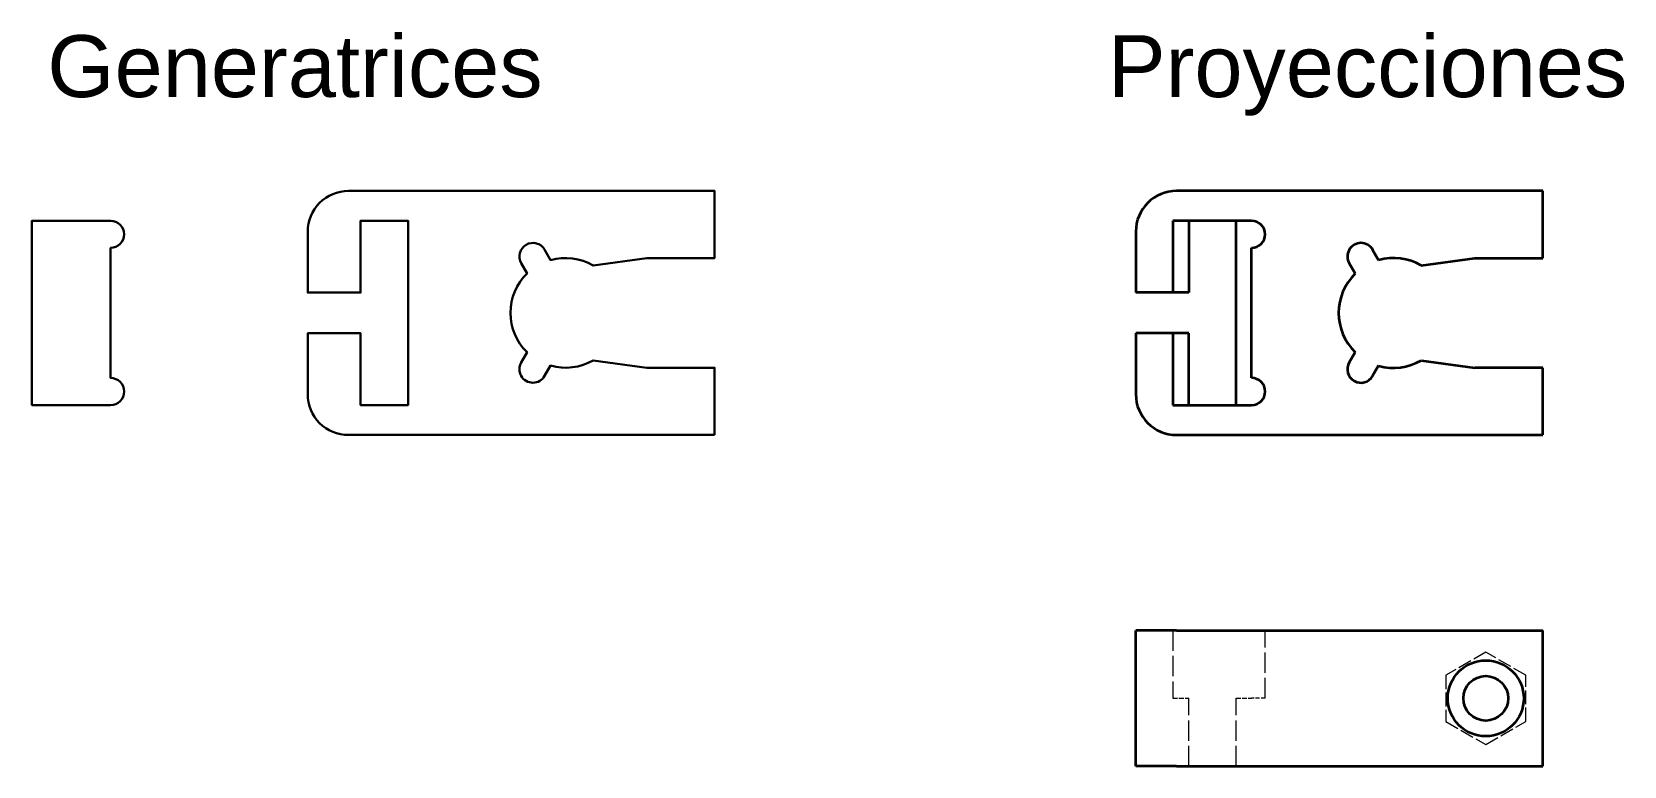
# Model space of a CAD drawing. Extents: x 794 to 912, y 670 to 725.
import ezdxf

# ---------------------------------------------------------------- set-up
doc = ezdxf.new("R2010")
doc.units = 0
doc.linetypes.add('DASHED', pattern=[15, 12, -3])
doc.linetypes.add('LÍNEAS_OCULTAS', pattern=[9.525, 6.35, -3.175])
doc.layers.get('0').update_dxf_attribs({"linetype": 'CONTINUOUS', "lineweight": 30})
doc.layers.add('Oculta', color=30, linetype='LÍNEAS_OCULTAS', lineweight=13)
doc.layers.add('Texto', color=6, linetype='CONTINUOUS', lineweight=13)
doc.styles.add('ROMAND', font='arial.ttf')

msp = doc.modelspace()

# ---------------------------------------------------------------- linework, layer by layer
at = {"lineweight": 35}
for p, q in [((905.82, 712.92), (878.82, 712.92)), ((878.82, 694.92), (905.82, 694.92)), ((878.82, 680.49), (905.82, 680.49)), ((878.82, 670.49), (905.82, 670.49))]:
    msp.add_line(p, q, dxfattribs=at)
at = {"lineweight": 35, "ltscale": 0.12375}
for p, q in [((905.82, 707.97), (905.82, 712.92)), ((905.82, 694.92), (905.82, 699.87))]:
    msp.add_line(p, q, dxfattribs=at)
at = {"lineweight": 35, "ltscale": 0.1325}
for p, q in [((878.55, 710.72), (878.55, 705.42)), ((879.72, 710.72), (879.72, 705.42)), ((878.55, 702.42), (878.55, 697.12)), ((879.72, 697.12), (879.72, 702.42))]:
    msp.add_line(p, q, dxfattribs=at)
at = {"lineweight": 35, "ltscale": 0.145}
for p, q in [((884.35, 710.72), (878.55, 710.72)), ((878.55, 697.12), (884.35, 697.12))]:
    msp.add_line(p, q, dxfattribs=at)
at = {"lineweight": 35, "ltscale": 0.34}
msp.add_line((883.22, 697.12), (883.22, 710.72), dxfattribs=at)
at = {"lineweight": 35, "ltscale": 0.1125}
for p, q in [((875.82, 709.92), (875.82, 705.42)), ((875.82, 702.42), (875.82, 697.92))]:
    msp.add_line(p, q, dxfattribs=at)
at = {"lineweight": 35, "ltscale": 0.24}
msp.add_line((884.35, 699.12), (884.35, 708.72), dxfattribs=at)
at = {"lineweight": 35, "ltscale": 0.021885}
for p, q in [((893.28, 708.58), (893.72, 707.82)), ((891.55, 707.58), (891.99, 706.82)), ((891.55, 700.27), (891.99, 701.03)), ((893.28, 699.27), (893.72, 700.03))]:
    msp.add_line(p, q, dxfattribs=at)
at = {"lineweight": 35, "ltscale": 0.100006}
for p, q in [((896.86, 707.42), (900.82, 707.97)), ((896.86, 700.42), (900.82, 699.87))]:
    msp.add_line(p, q, dxfattribs=at)
at = {"lineweight": 35, "ltscale": 0.125}
for p, q in [((900.82, 707.97), (905.82, 707.97)), ((905.82, 699.87), (900.82, 699.87))]:
    msp.add_line(p, q, dxfattribs=at)
at = {"lineweight": 35, "ltscale": 0.068247}
for p, q in [((878.55, 705.42), (875.82, 705.42)), ((878.55, 702.42), (875.82, 702.42))]:
    msp.add_line(p, q, dxfattribs=at)
at = {"lineweight": 35, "ltscale": 0.029253}
for p, q in [((879.72, 705.42), (878.55, 705.42)), ((879.72, 702.42), (878.55, 702.42))]:
    msp.add_line(p, q, dxfattribs=at)
at = {"lineweight": 35, "ltscale": 0.075}
for p, q in [((878.82, 680.49), (875.82, 680.49)), ((878.82, 670.49), (875.82, 670.49))]:
    msp.add_line(p, q, dxfattribs=at)
at = {"lineweight": 35, "ltscale": 0.25}
for p, q in [((875.82, 670.49), (875.82, 680.49)), ((905.82, 670.49), (905.82, 680.49))]:
    msp.add_line(p, q, dxfattribs=at)
for points in [[(844.76, 694.92), (844.76, 699.87), (839.76, 699.87), (835.8, 700.42, -0.203061), (832.67, 700.03), (832.23, 699.27, -1.002321), (830.5, 700.27), (830.5, 700.27), (830.93, 701.03, -0.421441), (830.93, 706.82), (830.5, 707.58, -0.997686), (832.23, 708.59), (832.67, 707.82, -0.203061), (835.8, 707.42), (839.76, 707.97), (844.76, 707.97), (844.76, 712.92), (817.76, 712.92, 0.414214), (814.76, 709.92), (814.76, 705.42), (817.49, 705.42), (818.66, 705.42), (818.66, 710.72), (822.16, 710.72), (822.16, 697.12), (818.66, 697.12), (818.66, 702.42), (817.49, 702.42), (814.76, 702.42), (814.76, 697.92, 0.414214), (817.76, 694.92)], [(800.22, 697.12, 1), (800.22, 699.12), (800.22, 708.72, 1), (800.22, 710.72), (794.42, 710.72), (794.42, 705.42), (794.42, 697.12)]]:
    msp.add_lwpolyline(points, format="xyb", close=True)
at = {"lineweight": 35}
for radius in [2.8, 1.65]:
    msp.add_circle((901.62, 675.49), radius, dxfattribs=at)
for centre, radius, start, end in [((878.82, 709.92), 3, 90, 180), ((884.35, 709.72), 1, 270, 90), ((892.42, 708.08), 1, 30, 210), ((894.82, 703.92), 4.05, 59.7912, 105.705), ((894.82, 703.92), 4.05, 134.2949, 225.7051), ((892.42, 699.77), 1, 150, 330), ((894.82, 703.92), 4.05, 254.2949, 300.2088), ((884.35, 698.12), 1, 270, 90), ((878.82, 697.92), 3, 180, 270)]:
    msp.add_arc(centre, radius, start, end, dxfattribs=at)
at = {"layer": 'Oculta', "linetype": 'DASHED', "lineweight": 13, "ltscale": 0.125}
for p, q in [((878.55, 680.49), (878.55, 675.49)), ((885.35, 675.49), (885.35, 680.49)), ((885.35, 675.49), (885.35, 680.49)), ((879.72, 670.49), (879.72, 675.49)), ((883.22, 670.49), (883.22, 675.49))]:
    msp.add_line(p, q, dxfattribs=at)
at = {"layer": 'Oculta', "linetype": 'DASHED', "lineweight": 13, "ltscale": 0.085159}
for p, q in [((901.62, 678.89), (898.67, 677.19)), ((904.57, 677.19), (901.62, 678.89)), ((898.67, 677.19), (898.67, 673.78)), ((904.57, 673.78), (904.57, 677.19)), ((898.67, 673.78), (901.62, 672.08)), ((901.62, 672.08), (904.57, 673.78))]:
    msp.add_line(p, q, dxfattribs=at)
at = {"layer": 'Oculta', "linetype": 'DASHED', "lineweight": 13, "ltscale": 0.029253}
msp.add_line((878.55, 675.49), (879.72, 675.49), dxfattribs=at)
at = {"layer": 'Oculta', "linetype": 'DASHED', "lineweight": 13, "ltscale": 0.028247}
msp.add_line((883.22, 675.49), (884.35, 675.49), dxfattribs=at)
at = {"layer": 'Oculta', "linetype": 'DASHED', "lineweight": 13, "ltscale": 0.025}
msp.add_line((885.35, 675.49), (884.35, 675.49), dxfattribs=at)

# ---------------------------------------------------------------- texts
at = {"layer": 'Texto', "style": 'ROMAND'}
for s, p in [('Generatrices', (795.56, 719.84)), ('Proyecciones', (873.76, 719.84))]:
    msp.add_text(s, height=4.567, dxfattribs=at).set_placement(p)

doc.saveas('drawing.dxf')
